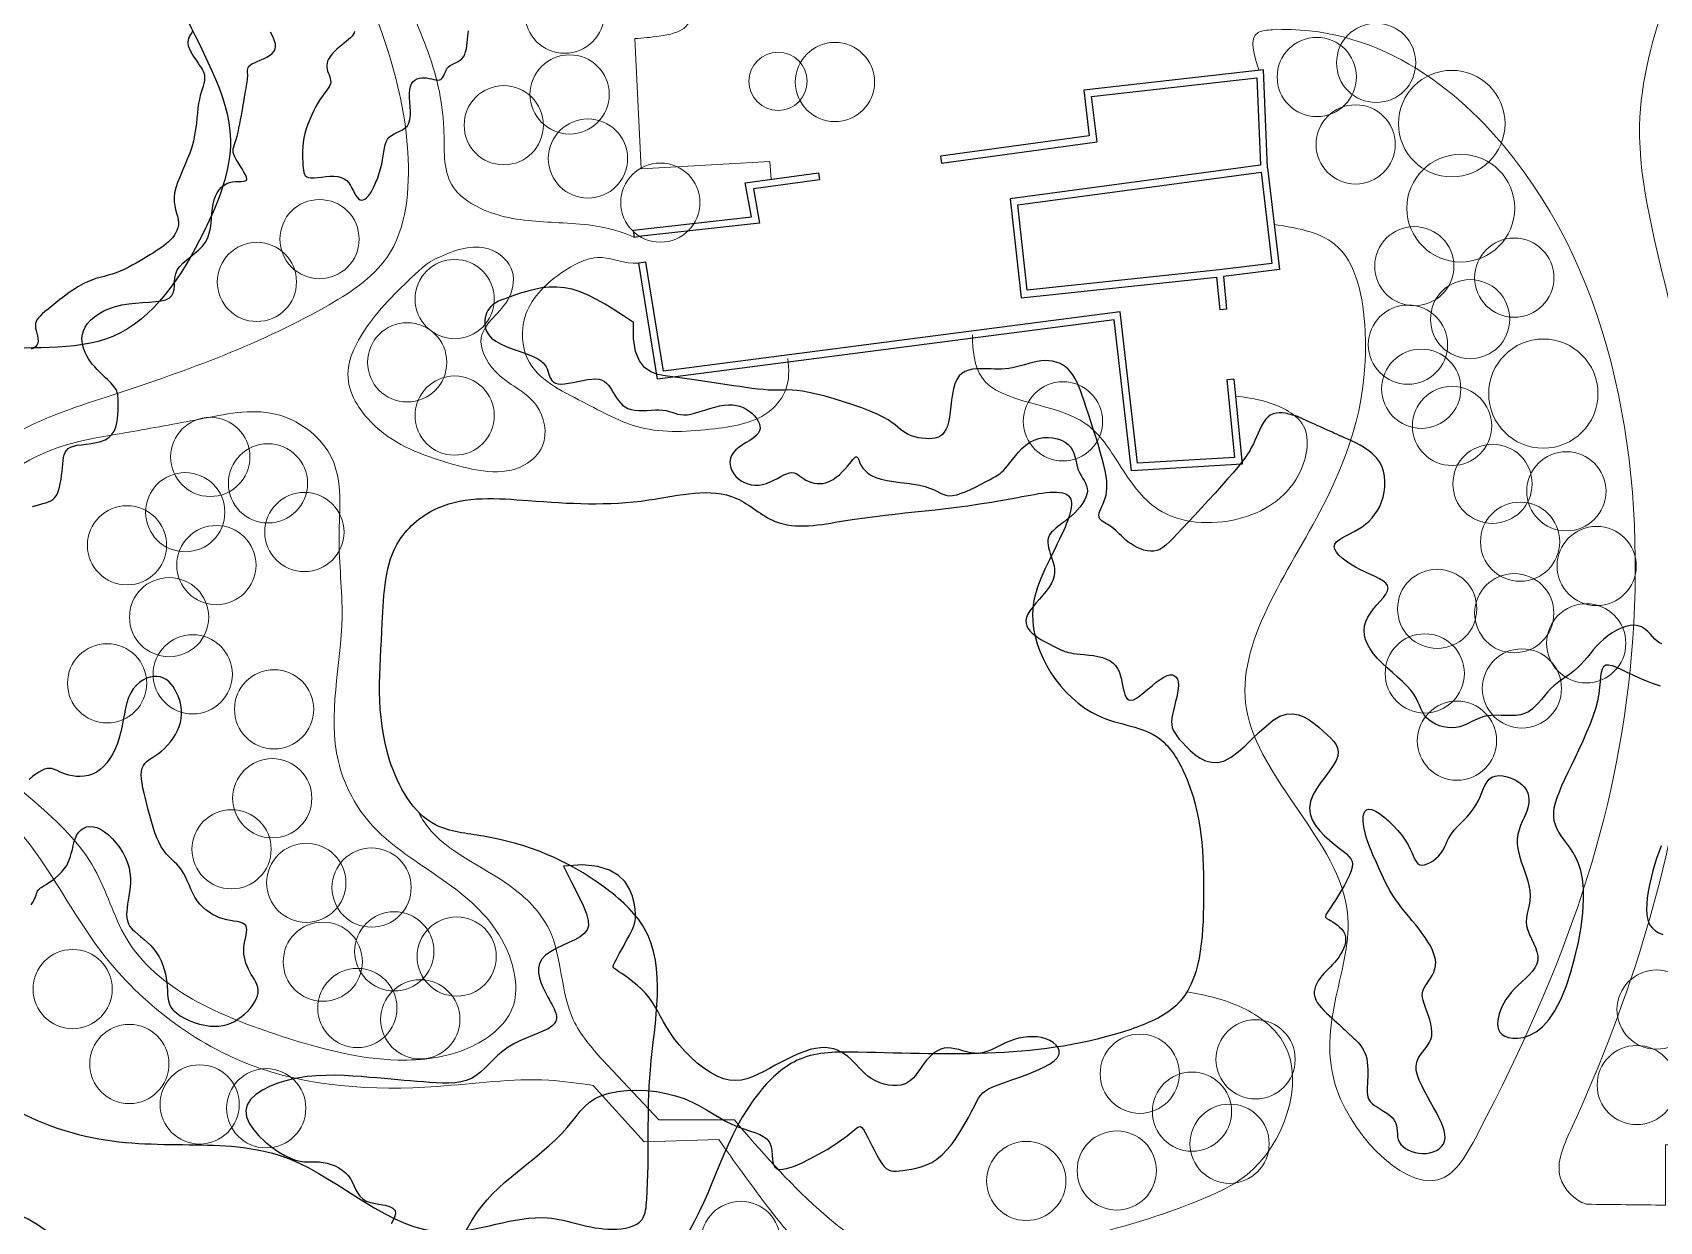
# Model space of a CAD drawing. Header units: millimetres. Extents: x -15937 to 135402, y -14729 to 208416.
# Drawn here: x 37321 to 95218, y 124363 to 166704 of the extents above; entities that cross this region are included whole.
import ezdxf

# ---------------------------------------------------------------- set-up
doc = ezdxf.new("R2010")
doc.units = ezdxf.units.MM
for name, color, linetype in [('archi', 7, 'Continuous'), ('rock', 30, 'Continuous'), ('water', 130, 'Continuous')]:
    doc.layers.add(name, color=color, linetype=linetype)
doc.layers.add('plant', color=90, linetype='Continuous', lineweight=0)
doc.layers.add('road', color=50, linetype='Continuous', lineweight=0)

msp = doc.modelspace()

# ---------------------------------------------------------------- linework, layer by layer
at = {"layer": 'archi'}
for points in [[(81274, 161880), (81132, 165370), (74728, 164650), (74928, 163029), (69633, 162304), (69667, 162056), (75206, 162816), (75007, 164430), (80893, 165092), (81020, 161983), (72108, 160778), (72500, 157251), (79451, 157993), (79568, 156827)], [(58745, 159406), (58703, 159664), (62901, 160137), (62683, 161351), (65292, 161709), (65326, 161462), (62975, 161139), (63193, 159918), (58991, 159446)], [(79549, 158254), (72721, 157525), (72383, 160564), (81041, 161734), (81421, 158483), (79547, 158254)], [(81274, 161889), (81697, 158266), (79699, 158021), (79816, 156852)], [(58991, 159446), (58745, 159406)], [(59141, 158525), (58894, 158485)], [(80066, 154357), (80368, 151332), (76427, 151099), (75809, 156471), (59562, 154363), (58894, 158485)], [(79817, 154332), (80094, 151566), (76648, 151362), (76028, 156751), (59769, 154642), (59141, 158525)], [(79816, 156852), (79568, 156827)], [(80066, 154357), (79817, 154332)]]:
    msp.add_lwpolyline(points, dxfattribs=at)
at = {"layer": 'plant'}
for centre, radius in [((56255, 167373), 1410), ((85136, 165623), 1410), ((65875, 164940), 1410), ((83024, 165121), 1410), ((56433, 164499), 1410), ((63852, 164967), 1037), ((87827, 163459), 1896), ((54091, 163403), 1410), ((84406, 162719), 1410), ((57085, 162217), 1410), ((88148, 160448), 1918), ((59663, 160647), 1410), ((47533, 159346), 1410), ((45304, 157822), 1410), ((86493, 158383), 1410), ((90051, 157972), 1410), ((52343, 157210), 1410), ((88481, 156496), 1410), ((86267, 155588), 1410), ((50653, 154958), 1410), ((91085, 153843), 1945), ((86740, 154018), 1410), ((52343, 153062), 1410), ((73989, 152856), 1410), ((87837, 152694), 1410), ((43645, 151590), 1410), ((45699, 150648), 1410), ((89276, 150632), 1410), ((91906, 150367), 1410), ((42753, 149622), 1410), ((46995, 148915), 1410), ((90260, 148570), 1410), ((40683, 148444), 1410), ((43864, 147737), 1410), ((92982, 147706), 1410), ((42181, 145884), 1410), ((87307, 146180), 1410), ((90049, 146025), 1410), ((92612, 144953), 1410), ((39976, 143528), 1410), ((43022, 143848), 1410), ((86866, 143880), 1410), ((90323, 143344), 1410), ((45917, 142603), 1410), ((88010, 141485), 1410), ((45851, 139435), 1410), ((44403, 137618), 1410), ((47062, 136423), 1410), ((49385, 136255), 1410), ((47651, 133613), 1410), ((50193, 133983), 1410), ((52415, 133798), 1410), ((38749, 132639), 1410), ((48880, 131964), 1410), ((95114, 131909), 1410), ((51119, 131560), 1410), ((80845, 130136), 1410), ((40764, 129973), 1410), ((76725, 129624), 1410), ((94412, 129221), 1410), ((43268, 128531), 1410), ((45636, 128395), 1410), ((78581, 128275), 1410), ((79919, 127131), 1410), ((75906, 126179), 1410), ((72685, 125807), 1410), ((62525, 123672), 1410)]:
    msp.add_circle(centre, radius, dxfattribs=at)
at = {"layer": 'road'}
for points in [[(58753, 166488), (58975, 161849), (63560, 162108), (63606, 161478)], [(62296, 127977), (59610, 127981), (57599, 130115)], [(61743, 127277), (59083, 127200), (57274, 129210)]]:
    msp.add_lwpolyline(points, dxfattribs=at)
for points, knots in [([(96962, 185354), (96797, 173341), (98979, 174788), (93466, 164548), (96641, 154115), (97015, 141636), (94114, 131943), (91324, 126036), (92193, 125108), (92618, 124977), (93558, 124966), (94498, 124955), (95438, 124945), (95438, 125659), (95438, 126374), (95438, 127088), (95965, 127088), (96492, 127088), (97018, 127088)], [0, 0, 0, 0, 15288.518951, 24895.856136, 31199.625435, 45769.670893, 59982.264864, 61627.467773, 62912.722085, 62912.722085, 62912.722085, 62913.722085, 62913.722085, 62913.722085, 62914.722085, 62914.722085, 62914.722085, 62915.722085, 62915.722085, 62915.722085, 62915.722085]), ([(85697, 181238), (85754, 179745), (85804, 178063), (85704, 175801), (85228, 174306), (82854, 174264), (79996, 174756), (74116, 174964), (67659, 174572), (58747, 171302), (50085, 172912), (40817, 175187), (33483, 174026), (27482, 176503), (19127, 177879), (11005, 177370), (4011, 173964), (133, 171463), (-1332, 166564), (40, 161042), (-424, 155707), (-299, 149646), (-1851, 144385), (-6047, 140111), (-6554, 135060), (-5144, 129971), (-5343, 124952), (-3743, 121136), (-1510, 118864), (-3624, 116584), (-5277, 115837), (-6156, 115512)], [667.322124, 667.322124, 667.322124, 667.322124, 4942.224916, 5499.119072, 7317.628673, 8601.799882, 11715.99375, 15992.755019, 25383.218836, 30237.242496, 43055.68681, 49644.582321, 57815.346355, 63673.960696, 67988.032716, 82298.791013, 85884.613893, 90536.467894, 95071.200264, 99499.735897, 106773.960669, 110347.686879, 117025.295956, 121887.00326, 127133.222147, 130640.950838, 137182.934547, 141105.1539, 142733.821307, 145219.055249, 148028.861027, 148028.861027, 148028.861027, 148028.861027]), ([(20311, 151278), (20257, 151168), (19909, 150326), (20448, 147822), (20786, 144237), (23135, 141122), (25501, 140016), (27399, 139354), (28849, 140357), (30671, 140947), (32127, 141275), (33270, 142309), (32808, 144730), (33007, 147300), (34203, 150421), (36494, 152619), (41471, 154195), (46082, 155811), (50550, 158662), (50886, 162704), (49858, 166844), (47995, 170918), (43726, 173120), (37859, 172971), (31770, 172525), (27101, 175284), (23636, 173914), (22023, 170576), (23530, 167194), (23717, 163845), (23613, 161062), (22784, 159028), (23253, 158360), (23453, 158145)], [1088.533648, 1088.533648, 1088.533648, 1088.533648, 1447.557433, 3795.626465, 7947.238674, 12010.487617, 14138.037659, 15573.819426, 17453.088663, 18794.228932, 21177.290247, 21623.371739, 23064.20245, 27426.933104, 29342.682692, 32536.624019, 36168.82164, 44210.683252, 46957.981661, 50625.372799, 54715.169959, 59582.64667, 62801.529814, 67933.825941, 76272.265613, 80118.615157, 82303.416438, 86301.146528, 89121.645935, 92649.034151, 95810.936779, 97415.649534, 98228.997003, 98228.997003, 98228.997003, 98228.997003]), ([(58745, 159406), (58333, 159608), (57412, 159857), (55707, 159954), (53967, 160021), (51852, 161113), (52082, 163673), (51441, 166172), (50401, 168285), (50293, 169908), (50853, 171046), (53020, 170995), (55411, 171200), (58110, 170578), (60341, 169882), (60865, 168282), (60898, 166814), (59679, 166563), (59035, 166504), (58753, 166488)], [676.240454, 676.240454, 676.240454, 676.240454, 2278.323998, 3429.142643, 5566.614434, 7423.112023, 9368.085752, 12215.726286, 14999.039466, 16008.772726, 16851.741065, 18286.529314, 21535.07547, 24027.201605, 26414.154988, 27463.445452, 28841.265362, 29830.124508, 30631.393063, 30631.393063, 30631.393063, 30631.393063]), ([(80972, 165352), (80799, 165866), (80510, 166726), (84880, 167093), (93420, 160936), (95580, 143919), (91685, 132939), (87165, 124510), (81840, 129749), (86119, 136058), (78148, 142354), (83563, 149508), (85159, 154761), (84259, 159463), (82245, 159750), (81510, 159872)], [0, 0, 0, 0, 1416.736725, 1915.758737, 11244.575936, 28732.024633, 45894.959411, 47859.984632, 52611.683397, 58684.803326, 66462.770965, 73913.416846, 80066.025287, 83215.227381, 85507.274802, 85507.274802, 85507.274802, 85507.274802]), ([(51186, 158324), (50521, 157712), (49362, 156644), (48144, 154410), (49661, 152214), (51974, 151361), (54388, 150777), (55739, 152062), (55367, 153792), (53822, 154280), (52905, 156086), (54381, 156943), (54531, 158394), (53345, 159308), (52104, 158872), (51353, 158492), (51177, 158315), (51172, 158311)], [0, 0, 0, 0, 2760.654243, 4809.587473, 6815.571591, 9716.517082, 12411.189479, 13354.165356, 14799.897849, 16712.469249, 18006.161542, 19744.266799, 20804.440057, 21847.840678, 23616.998325, 24345.358787, 24364.792426, 24364.792426, 24364.792426, 24364.792426]), ([(58894, 158485), (58342, 158463), (57513, 158927), (55970, 158147), (54658, 156837), (54782, 154578), (56882, 153598), (59015, 152381), (61403, 152532), (63369, 152854), (64265, 154026), (64244, 154707), (64197, 155090)], [834.749215, 834.749215, 834.749215, 834.749215, 2108.731613, 3747.182007, 5675.623023, 7101.209618, 9496.468888, 11655.303015, 14202.230691, 16218.060387, 17093.451635, 18165.410696, 18165.410696, 18165.410696, 18165.410696]), ([(70770, 155943), (70775, 155353), (70989, 153430), (74597, 153586), (76024, 151251), (77353, 149268), (80258, 149071), (82444, 150430), (82940, 152816), (81345, 153593), (80417, 153731), (80126, 153757)], [591.989613, 591.989613, 591.989613, 591.989613, 2142.638575, 6062.237855, 7842.040763, 9882.099407, 12643.766137, 15180.644904, 16882.429306, 18356.46033, 19584.496057, 19584.496057, 19584.496057, 19584.496057]), ([(40887, 152494), (39408, 152257), (36807, 151840), (34483, 148615), (33970, 145565), (34161, 141874), (37130, 139634), (39675, 137217), (40794, 133000), (45503, 131052), (49754, 129934), (52721, 130265), (54844, 131827), (54222, 134648), (51998, 136625), (49333, 138101), (47576, 141585), (48584, 145161), (48095, 148684), (48486, 151572), (46071, 153502), (43441, 152958), (41727, 152647), (40887, 152494)], [0, 0, 0, 0, 4308.238535, 7574.74184, 11068.286988, 13581.942529, 18141.73575, 21341.947406, 24037.693806, 30604.518312, 34823.882863, 37357.014079, 39429.808842, 41770.019643, 44738.734933, 48294.259887, 50680.442103, 55823.725767, 58693.788174, 61502.405436, 63902.039273, 66594.192835, 69180.131668, 69180.131668, 69180.131668, 69180.131668]), ([(57274, 129210), (56747, 129285), (54900, 129549), (50817, 128928), (44793, 129289), (39913, 133166), (37828, 137160), (35945, 139347), (34048, 140765), (31135, 140033), (28671, 139007), (26923, 137850), (26444, 137533)], [0, 0, 0, 0, 1590.040452, 5577.222379, 12333.055721, 19040.784082, 23126.445308, 25726.846652, 27811.743682, 29675.038666, 34223.288382, 35943.577699, 35943.577699, 35943.577699, 35943.577699]), ([(57599, 130115), (57204, 130568), (56062, 131877), (56225, 134570), (53996, 136784), (51869, 137588), (51142, 138768), (51039, 138962)], [0, 0, 0, 0, 1699.020163, 4907.476646, 6929.35497, 10370.719276, 11005.798703, 11005.798703, 11005.798703, 11005.798703]), ([(78402, 132538), (79077, 132427), (80387, 132133), (82959, 130186), (81564, 126354), (77239, 124335), (73031, 123368), (67961, 122670), (64859, 125008), (63238, 126878), (62296, 127977)], [645.022631, 645.022631, 645.022631, 645.022631, 2615.69638, 4516.842955, 9172.507785, 10718.723196, 18340.984139, 21752.967114, 24736.046551, 28950.936455, 28950.936455, 28950.936455, 28950.936455]), ([(80372, 123942), (79266, 123818), (76848, 123547), (73265, 122138), (69371, 121607), (65558, 122306), (63441, 124884), (62292, 126501), (61743, 127277)], [0, 0, 0, 0, 3201.432472, 6992.691937, 11005.343019, 14518.173879, 17509.801872, 20273.780652, 20273.780652, 20273.780652, 20273.780652])]:
    msp.add_open_spline(points, degree=3, knots=knots, dxfattribs=at)
at = {"layer": 'rock'}
for points in [[(43018, 166757), (42974, 166685), (42934, 166619), (42901, 166557), (42874, 166497), (42856, 166437), (42847, 166376), (42847, 166312), (42859, 166245), (42882, 166172), (42915, 166094), (42956, 166014), (43003, 165931), (43054, 165848), (43108, 165765), (43163, 165685), (43216, 165607), (43266, 165534), (43312, 165464), (43353, 165396), (43388, 165330), (43416, 165263), (43435, 165194), (43446, 165123), (43446, 165049), (43435, 164969), (43416, 164883), (43389, 164790), (43358, 164689), (43325, 164578), (43291, 164456), (43259, 164322), (43231, 164175), (43208, 164014), (43189, 163841), (43171, 163657), (43150, 163463), (43124, 163261), (43090, 163052), (43045, 162840), (42987, 162624), (42913, 162406), (42828, 162189), (42736, 161974), (42645, 161763), (42557, 161558), (42480, 161360), (42418, 161171), (42377, 160994), (42360, 160829), (42363, 160676), (42382, 160533), (42410, 160401), (42442, 160276), (42474, 160159), (42499, 160049), (42512, 159943), (42509, 159841), (42490, 159744), (42458, 159650), (42414, 159561), (42360, 159476), (42297, 159395), (42228, 159318), (42154, 159246), (42077, 159177), (41996, 159112), (41910, 159049), (41820, 158987), (41725, 158924), (41623, 158860), (41515, 158793), (41399, 158723), (41275, 158649), (41145, 158571), (41009, 158492), (40869, 158414), (40726, 158339), (40582, 158268), (40437, 158203), (40292, 158146), (40149, 158098), (40008, 158057), (39866, 158019), (39723, 157980), (39578, 157938), (39429, 157888), (39277, 157827), (39119, 157752), (38956, 157661), (38789, 157556), (38621, 157441), (38456, 157320), (38296, 157197), (38144, 157076), (38003, 156961), (37875, 156856), (37764, 156763), (37669, 156682), (37590, 156608), (37527, 156540), (37478, 156474), (37445, 156408), (37426, 156338), (37422, 156263), (37431, 156179), (37449, 156089), (37471, 155996), (37493, 155902), (37509, 155809), (37516, 155722), (37507, 155641), (37479, 155571), (37427, 155513), (37358, 155464), (37276, 155423)], [(48779, 166743), (48761, 166690), (48732, 166635), (48690, 166579), (48634, 166519), (48567, 166456), (48490, 166391), (48408, 166324), (48323, 166255), (48237, 166184), (48154, 166113), (48077, 166042), (48008, 165970), (47947, 165898), (47896, 165827), (47854, 165756), (47822, 165685), (47801, 165614), (47790, 165543), (47790, 165472), (47801, 165402), (47820, 165332), (47845, 165263), (47871, 165194), (47896, 165127), (47917, 165062), (47930, 164998), (47932, 164936), (47921, 164877), (47897, 164817), (47863, 164755), (47818, 164688), (47764, 164615), (47702, 164532), (47635, 164439), (47562, 164331), (47485, 164209), (47407, 164073), (47330, 163926), (47254, 163771), (47183, 163609), (47118, 163444), (47061, 163277), (47014, 163111), (46979, 162948), (46955, 162789), (46940, 162636), (46932, 162490), (46930, 162350), (46933, 162220), (46937, 162098), (46943, 161987), (46949, 161887), (46958, 161798), (46972, 161722), (46994, 161657), (47028, 161606), (47076, 161567), (47142, 161542), (47229, 161530), (47338, 161531), (47465, 161542), (47605, 161557), (47753, 161573), (47902, 161584), (48048, 161586), (48185, 161575), (48308, 161546), (48413, 161496), (48500, 161428), (48574, 161347), (48636, 161257), (48689, 161163), (48737, 161069), (48782, 160980), (48827, 160901), (48874, 160835), (48923, 160785), (48976, 160751), (49031, 160736), (49088, 160740), (49148, 160765), (49211, 160813), (49276, 160884), (49343, 160979), (49411, 161095), (49478, 161228), (49543, 161375), (49604, 161531), (49659, 161692), (49708, 161855), (49748, 162015), (49778, 162170), (49803, 162317), (49824, 162455), (49846, 162584), (49873, 162702), (49907, 162807), (49954, 162900), (50015, 162978), (50094, 163041), (50187, 163094), (50287, 163142), (50390, 163189), (50490, 163241), (50581, 163304), (50659, 163382), (50717, 163480), (50752, 163602), (50767, 163744), (50768, 163899), (50760, 164062), (50748, 164227), (50739, 164387), (50736, 164538), (50745, 164673), (50771, 164787), (50812, 164880), (50866, 164955), (50931, 165012), (51006, 165053), (51086, 165079), (51171, 165092), (51259, 165094), (51346, 165085), (51432, 165070), (51516, 165051), (51596, 165033), (51670, 165018), (51738, 165010), (51799, 165013), (51850, 165030), (51892, 165064), (51926, 165111), (51956, 165169), (51983, 165233), (52011, 165301), (52043, 165368), (52080, 165431), (52127, 165487), (52184, 165532), (52250, 165570), (52321, 165603), (52395, 165636), (52469, 165672), (52539, 165715), (52603, 165767), (52658, 165834), (52702, 165916), (52734, 166012), (52759, 166118), (52777, 166230), (52791, 166345), (52802, 166459), (52812, 166568), (52824, 166669), (52839, 166760)], [(37318, 149824), (37451, 149862), (37577, 149896), (37691, 149926), (37794, 149957), (37886, 149989), (37967, 150027), (38039, 150073), (38102, 150130), (38157, 150201), (38204, 150288), (38245, 150393), (38279, 150514), (38309, 150647), (38334, 150787), (38354, 150930), (38372, 151074), (38387, 151213), (38400, 151344), (38412, 151464), (38427, 151571), (38448, 151667), (38479, 151752), (38524, 151824), (38586, 151886), (38668, 151936), (38776, 151974), (38909, 152003), (39064, 152025), (39234, 152045), (39409, 152068), (39585, 152098), (39753, 152141), (39907, 152200), (40038, 152280), (40143, 152385), (40222, 152510), (40279, 152650), (40319, 152799), (40343, 152952), (40357, 153104), (40363, 153248), (40366, 153380), (40367, 153495), (40367, 153594), (40365, 153679), (40360, 153754), (40351, 153820), (40337, 153879), (40318, 153935), (40291, 153989), (40257, 154044), (40216, 154100), (40168, 154158), (40114, 154217), (40055, 154279), (39990, 154343), (39921, 154409), (39848, 154478), (39772, 154551), (39694, 154627), (39615, 154708), (39537, 154793), (39460, 154883), (39386, 154979), (39316, 155081), (39251, 155190), (39193, 155306), (39144, 155428), (39107, 155554), (39085, 155684), (39079, 155817), (39093, 155950), (39129, 156083), (39189, 156214), (39276, 156342), (39389, 156466), (39525, 156583), (39683, 156691), (39862, 156790), (40059, 156875), (40273, 156947), (40502, 157002), (40743, 157041), (40990, 157067), (41236, 157085), (41473, 157101), (41694, 157121), (41892, 157149), (42060, 157190), (42190, 157251), (42277, 157335), (42329, 157439), (42357, 157558), (42370, 157690), (42377, 157829), (42390, 157971), (42419, 158111), (42473, 158247), (42559, 158374), (42673, 158495), (42807, 158612), (42951, 158728), (43098, 158846), (43240, 158969), (43369, 159101), (43477, 159243), (43557, 159398), (43612, 159563), (43649, 159735), (43673, 159912), (43689, 160089), (43702, 160264), (43719, 160433), (43743, 160592), (43781, 160740), (43831, 160875), (43893, 160995), (43966, 161102), (44047, 161193), (44137, 161267), (44233, 161326), (44335, 161366), (44442, 161389), (44548, 161400), (44650, 161402), (44744, 161403), (44825, 161406), (44889, 161417), (44931, 161442), (44947, 161486), (44935, 161552), (44898, 161637), (44843, 161736), (44777, 161845), (44704, 161959), (44633, 162072), (44567, 162180), (44515, 162278), (44480, 162363), (44462, 162436), (44457, 162504), (44465, 162570), (44482, 162638), (44507, 162712), (44536, 162798), (44568, 162899), (44601, 163017), (44633, 163151), (44665, 163296), (44695, 163446), (44725, 163598), (44752, 163747), (44778, 163888), (44800, 164017), (44821, 164131), (44838, 164230), (44854, 164317), (44867, 164396), (44880, 164467), (44892, 164534), (44903, 164599), (44915, 164664), (44927, 164732), (44939, 164802), (44950, 164873), (44960, 164944), (44969, 165014), (44975, 165082), (44979, 165147), (44979, 165208), (44976, 165265), (44973, 165318), (44972, 165367), (44978, 165413), (44993, 165457), (45021, 165500), (45065, 165542), (45129, 165584), (45214, 165626), (45316, 165671), (45427, 165717), (45543, 165768), (45655, 165823), (45759, 165884), (45847, 165952), (45913, 166027), (45953, 166110), (45968, 166201), (45962, 166297), (45937, 166398), (45899, 166502), (45849, 166608), (45793, 166714)], [(58711, 156381), (58352, 156614), (58014, 156831), (57694, 157026), (57388, 157200), (57094, 157348), (56809, 157468), (56529, 157559), (56253, 157617), (55979, 157641), (55707, 157635), (55442, 157606), (55186, 157558), (54944, 157497), (54717, 157429), (54509, 157359), (54323, 157293), (54161, 157234), (54022, 157181), (53904, 157131), (53803, 157080), (53718, 157025), (53645, 156963), (53583, 156891), (53529, 156806), (53481, 156705), (53443, 156590), (53419, 156466), (53414, 156336), (53430, 156203), (53473, 156071), (53547, 155944), (53656, 155825), (53802, 155716), (53978, 155618), (54176, 155528), (54385, 155445), (54598, 155367), (54804, 155294), (54996, 155223), (55164, 155153), (55301, 155082), (55410, 155012), (55493, 154940), (55557, 154869), (55603, 154796), (55638, 154724), (55664, 154651), (55686, 154578), (55709, 154505), (55734, 154433), (55765, 154367), (55806, 154307), (55858, 154256), (55926, 154217), (56013, 154192), (56120, 154183), (56250, 154191), (56399, 154214), (56560, 154245), (56729, 154281), (56900, 154316), (57066, 154345), (57222, 154364), (57363, 154368), (57484, 154354), (57587, 154321), (57675, 154273), (57750, 154212), (57816, 154140), (57875, 154059), (57931, 153971), (57985, 153879), (58042, 153785), (58102, 153692), (58168, 153601), (58240, 153515), (58320, 153437), (58410, 153369), (58511, 153314), (58626, 153274), (58753, 153250), (58892, 153240), (59037, 153240), (59187, 153246), (59337, 153255), (59484, 153262), (59623, 153264), (59753, 153257), (59870, 153239), (59977, 153211), (60077, 153180), (60176, 153147), (60275, 153118), (60380, 153097), (60493, 153087), (60620, 153093), (60761, 153117), (60916, 153156), (61080, 153205), (61251, 153259), (61425, 153314), (61599, 153366), (61770, 153409), (61934, 153438), (62088, 153450), (62233, 153446), (62368, 153427), (62494, 153393), (62611, 153348), (62720, 153291), (62821, 153224), (62914, 153149), (62999, 153068), (63074, 152981), (63135, 152889), (63180, 152796), (63206, 152701), (63210, 152607), (63189, 152514), (63141, 152425), (63063, 152340), (62961, 152259), (62843, 152178), (62716, 152098), (62588, 152017), (62464, 151932), (62353, 151842), (62262, 151746), (62197, 151643), (62157, 151534), (62141, 151421), (62146, 151308), (62172, 151196), (62216, 151088), (62277, 150986), (62353, 150892), (62442, 150808), (62543, 150736), (62654, 150677), (62773, 150631), (62899, 150601), (63029, 150586), (63163, 150588), (63299, 150609), (63435, 150647), (63569, 150699), (63700, 150761), (63827, 150826), (63949, 150890), (64062, 150947), (64167, 150993), (64262, 151022), (64346, 151031), (64421, 151021), (64490, 150996), (64555, 150960), (64619, 150916), (64685, 150867), (64756, 150816), (64834, 150767), (64922, 150723), (65018, 150687), (65122, 150659), (65231, 150643), (65344, 150639), (65461, 150649), (65578, 150676), (65695, 150722), (65811, 150786), (65924, 150867), (66033, 150958), (66135, 151056), (66231, 151157), (66318, 151255), (66395, 151347), (66461, 151428), (66515, 151493), (66559, 151544), (66593, 151578), (66622, 151596), (66645, 151599), (66666, 151585), (66687, 151554), (66709, 151508), (66734, 151445), (66767, 151369), (66811, 151284), (66870, 151195), (66948, 151104), (67047, 151015), (67173, 150933), (67329, 150862), (67516, 150803), (67729, 150756), (67959, 150717), (68198, 150682), (68438, 150650), (68670, 150617), (68887, 150580), (69081, 150536), (69244, 150483), (69383, 150424), (69503, 150365), (69612, 150309), (69715, 150261), (69820, 150226), (69933, 150209), (70061, 150213), (70209, 150243), (70373, 150294), (70548, 150361), (70727, 150441), (70905, 150527), (71077, 150615), (71236, 150700), (71377, 150776), (71496, 150842), (71595, 150898), (71679, 150949), (71752, 151000), (71818, 151054), (71882, 151116), (71948, 151188), (72020, 151277), (72102, 151383), (72194, 151504), (72296, 151632), (72409, 151763), (72532, 151890), (72666, 152007), (72809, 152110), (72963, 152191), (73126, 152247), (73295, 152278), (73465, 152285), (73633, 152271), (73792, 152238), (73939, 152186), (74070, 152118), (74180, 152036), (74266, 151940), (74330, 151835), (74379, 151722), (74416, 151605), (74445, 151485), (74472, 151365), (74501, 151248), (74537, 151136), (74582, 151031), (74634, 150933), (74689, 150839), (74743, 150747), (74791, 150657), (74829, 150565), (74853, 150471), (74860, 150372), (74845, 150267), (74809, 150158), (74756, 150045), (74688, 149931), (74605, 149818), (74511, 149706), (74409, 149598), (74299, 149495), (74184, 149398), (74068, 149307), (73954, 149221), (73844, 149138), (73742, 149056), (73652, 148975), (73576, 148894), (73517, 148810), (73478, 148724), (73457, 148634), (73452, 148542), (73461, 148447), (73480, 148349), (73507, 148249), (73540, 148146), (73576, 148041), (73612, 147934), (73646, 147825), (73673, 147712), (73690, 147597), (73694, 147477), (73680, 147354), (73646, 147226), (73587, 147093), (73502, 146954), (73397, 146812), (73277, 146669), (73152, 146525), (73028, 146383), (72913, 146245), (72814, 146112), (72737, 145987), (72690, 145870), (72670, 145762), (72675, 145661), (72704, 145566), (72752, 145477), (72817, 145394), (72898, 145314), (72990, 145238), (73093, 145165), (73202, 145094), (73314, 145028), (73428, 144965), (73541, 144906), (73648, 144852), (73748, 144804), (73838, 144761), (73916, 144724), (73986, 144693), (74051, 144666), (74116, 144644), (74187, 144625), (74266, 144608), (74358, 144594), (74469, 144581), (74600, 144568), (74748, 144554), (74907, 144536), (75072, 144514), (75236, 144483), (75394, 144444), (75540, 144393), (75668, 144330), (75775, 144251), (75862, 144160), (75931, 144058), (75986, 143948), (76028, 143831), (76062, 143710), (76090, 143587), (76114, 143464), (76138, 143343), (76164, 143230), (76194, 143128), (76232, 143042), (76279, 142976), (76338, 142935), (76411, 142923), (76502, 142945), (76611, 143003), (76735, 143091), (76871, 143199), (77014, 143320), (77160, 143444), (77305, 143563), (77445, 143669), (77576, 143752), (77694, 143806), (77799, 143831), (77889, 143828), (77964, 143799), (78023, 143746), (78067, 143671), (78093, 143575), (78102, 143461), (78094, 143330), (78071, 143186), (78039, 143034), (78000, 142877), (77959, 142719), (77920, 142565), (77887, 142419), (77864, 142284), (77854, 142164), (77859, 142056), (77879, 141955), (77915, 141858), (77969, 141760), (78041, 141657), (78131, 141544), (78241, 141419), (78371, 141279), (78521, 141133), (78687, 140992), (78870, 140868), (79068, 140773), (79278, 140717), (79500, 140713), (79733, 140772), (79973, 140899), (80221, 141083), (80472, 141305), (80725, 141547), (80978, 141791), (81228, 142019), (81473, 142212), (81711, 142352), (81940, 142427), (82159, 142442), (82368, 142406), (82566, 142330), (82755, 142224), (82932, 142098), (83098, 141961), (83253, 141825), (83396, 141697), (83523, 141576), (83630, 141457), (83712, 141338), (83765, 141214), (83785, 141082), (83768, 140939), (83709, 140780), (83607, 140602), (83472, 140409), (83319, 140203), (83161, 139987), (83013, 139765), (82888, 139540), (82799, 139314), (82761, 139091), (82783, 138875), (82859, 138666), (82977, 138466), (83126, 138277), (83296, 138101), (83475, 137939), (83652, 137792), (83816, 137663), (83958, 137551), (84075, 137453), (84168, 137362), (84236, 137275), (84278, 137185), (84295, 137087), (84286, 136975), (84250, 136845), (84189, 136693), (84107, 136524), (84009, 136344), (83903, 136161), (83792, 135980), (83684, 135809), (83584, 135654), (83497, 135522), (83429, 135417), (83380, 135338), (83349, 135278), (83335, 135234), (83339, 135201), (83360, 135173), (83396, 135146), (83448, 135116), (83514, 135078), (83590, 135032), (83672, 134978), (83756, 134917), (83837, 134848), (83910, 134771), (83972, 134688), (84017, 134598), (84043, 134502), (84050, 134401), (84041, 134297), (84016, 134191), (83978, 134084), (83930, 133979), (83872, 133877), (83807, 133779), (83737, 133686), (83662, 133598), (83585, 133513), (83506, 133431), (83427, 133351), (83349, 133270), (83273, 133189), (83201, 133105), (83133, 133019), (83073, 132930), (83020, 132838), (82978, 132745), (82949, 132649), (82933, 132553), (82933, 132456), (82952, 132358), (82988, 132261), (83042, 132164), (83110, 132067), (83188, 131972), (83275, 131878), (83367, 131787), (83461, 131697), (83555, 131611), (83646, 131527), (83733, 131448), (83814, 131373), (83890, 131304), (83959, 131240), (84020, 131184), (84074, 131135), (84118, 131094), (84153, 131062), (84180, 131036), (84203, 131015), (84224, 130996), (84245, 130977), (84268, 130955), (84298, 130929), (84335, 130895), (84381, 130851), (84435, 130799), (84495, 130736), (84556, 130664), (84617, 130583), (84674, 130492), (84725, 130392), (84768, 130282), (84799, 130163), (84821, 130037), (84833, 129906), (84839, 129773), (84839, 129640), (84835, 129509), (84829, 129383), (84822, 129264), (84816, 129154), (84812, 129052), (84814, 128958), (84824, 128870), (84845, 128788), (84878, 128711), (84927, 128637), (84994, 128566), (85080, 128497), (85180, 128428), (85290, 128359), (85403, 128289), (85514, 128216), (85617, 128140), (85707, 128060), (85778, 127974), (85826, 127882), (85856, 127786), (85873, 127686), (85882, 127584), (85890, 127483), (85901, 127383), (85923, 127286), (85960, 127194), (86017, 127108), (86092, 127030), (86184, 126960), (86289, 126900), (86404, 126851), (86527, 126814), (86656, 126790), (86787, 126781), (86918, 126786), (87046, 126807), (87168, 126842), (87280, 126891), (87379, 126954), (87463, 127031), (87527, 127120), (87569, 127222), (87586, 127336), (87580, 127462), (87553, 127599), (87507, 127746), (87445, 127903), (87367, 128070), (87278, 128245), (87178, 128427), (87071, 128617), (86961, 128812), (86854, 129007), (86756, 129201), (86671, 129390), (86606, 129572), (86565, 129742), (86555, 129899), (86578, 130039), (86628, 130167), (86699, 130284), (86782, 130395), (86870, 130502), (86954, 130611), (87027, 130724), (87082, 130844), (87112, 130974), (87119, 131112), (87107, 131256), (87081, 131402), (87044, 131546), (87000, 131687), (86953, 131821), (86907, 131945), (86865, 132056), (86830, 132157), (86803, 132250), (86784, 132335), (86776, 132417), (86781, 132496), (86798, 132575), (86831, 132656), (86878, 132741), (86937, 132830), (87003, 132924), (87070, 133024), (87133, 133128), (87188, 133239), (87229, 133355), (87253, 133478), (87254, 133608), (87233, 133743), (87194, 133883), (87137, 134027), (87065, 134174), (86979, 134323), (86882, 134473), (86776, 134624), (86662, 134774), (86543, 134924), (86420, 135074), (86296, 135224), (86173, 135373), (86053, 135523), (85938, 135673), (85830, 135824), (85730, 135974), (85638, 136126), (85552, 136279), (85472, 136433), (85396, 136588), (85323, 136745), (85251, 136903), (85179, 137064), (85107, 137226), (85035, 137390), (84966, 137555), (84900, 137719), (84840, 137882), (84786, 138044), (84741, 138202), (84706, 138357), (84682, 138507), (84671, 138647), (84676, 138774), (84697, 138882), (84736, 138967), (84796, 139023), (84876, 139047), (84981, 139033), (85109, 138979), (85255, 138888), (85414, 138768), (85579, 138625), (85743, 138464), (85901, 138294), (86045, 138119), (86170, 137946), (86270, 137780), (86350, 137626), (86414, 137485), (86468, 137360), (86517, 137253), (86566, 137166), (86620, 137102), (86685, 137063), (86765, 137051), (86856, 137063), (86955, 137095), (87058, 137146), (87161, 137210), (87260, 137285), (87350, 137367), (87427, 137453), (87490, 137541), (87540, 137629), (87583, 137718), (87623, 137810), (87663, 137903), (87709, 137999), (87765, 138098), (87835, 138200), (87922, 138306), (88024, 138416), (88135, 138531), (88252, 138650), (88369, 138775), (88484, 138905), (88590, 139042), (88685, 139185), (88765, 139334), (88832, 139485), (88893, 139635), (88952, 139777), (89013, 139908), (89081, 140023), (89161, 140117), (89257, 140186), (89373, 140227), (89505, 140241), (89647, 140231), (89794, 140200), (89940, 140150), (90081, 140085), (90210, 140008), (90322, 139920), (90413, 139826), (90483, 139725), (90532, 139618), (90562, 139506), (90574, 139389), (90568, 139268), (90546, 139143), (90509, 139015), (90458, 138884), (90398, 138749), (90335, 138609), (90274, 138463), (90220, 138308), (90179, 138145), (90157, 137972), (90158, 137787), (90186, 137590), (90237, 137384), (90302, 137172), (90375, 136957), (90449, 136742), (90517, 136531), (90572, 136328), (90605, 136135), (90614, 135955), (90602, 135786), (90576, 135626), (90544, 135474), (90513, 135326), (90489, 135181), (90480, 135037), (90492, 134890), (90530, 134739), (90589, 134586), (90659, 134431), (90733, 134275), (90801, 134120), (90855, 133968), (90887, 133818), (90889, 133673), (90853, 133534), (90785, 133399), (90690, 133269), (90576, 133141), (90449, 133016), (90316, 132892), (90182, 132768), (90056, 132643), (89941, 132517), (89840, 132390), (89751, 132263), (89674, 132135), (89609, 132008), (89556, 131883), (89515, 131758), (89484, 131636), (89464, 131517), (89457, 131402), (89467, 131294), (89494, 131194), (89543, 131104), (89615, 131027), (89713, 130964), (89841, 130917), (89998, 130889), (90180, 130888), (90383, 130920), (90600, 130994), (90826, 131118), (91055, 131299), (91282, 131547), (91500, 131868), (91706, 132267), (91894, 132729), (92063, 133236), (92210, 133771), (92332, 134314), (92426, 134849), (92490, 135356), (92520, 135818), (92516, 136220), (92481, 136565), (92420, 136861), (92339, 137113), (92243, 137330), (92138, 137516), (92029, 137681), (91921, 137829), (91819, 137969), (91725, 138102), (91642, 138232), (91571, 138361), (91515, 138492), (91475, 138628), (91454, 138771), (91454, 138924), (91475, 139090), (91518, 139268), (91579, 139460), (91656, 139665), (91749, 139884), (91855, 140117), (91971, 140363), (92096, 140624), (92228, 140899), (92363, 141185), (92497, 141477), (92627, 141772), (92748, 142066), (92856, 142355), (92948, 142635), (93019, 142903), (93068, 143153), (93099, 143384), (93120, 143593), (93137, 143775), (93157, 143928), (93188, 144049), (93235, 144134), (93306, 144181), (93406, 144188), (93535, 144159), (93688, 144102), (93864, 144024), (94060, 143929), (94273, 143826), (94501, 143720), (94740, 143618), (94988, 143525), (95240, 143441)], [(95300, 144936), (95216, 144968), (95134, 145025), (95053, 145102), (94970, 145192), (94883, 145287), (94791, 145380), (94690, 145465), (94580, 145534), (94457, 145579), (94321, 145597), (94174, 145586), (94018, 145551), (93859, 145495), (93698, 145419), (93539, 145326), (93385, 145221), (93239, 145104), (93104, 144980), (92979, 144849), (92862, 144716), (92749, 144582), (92640, 144450), (92532, 144321), (92422, 144199), (92310, 144086), (92193, 143982), (92072, 143887), (91948, 143798), (91824, 143711), (91699, 143623), (91576, 143532), (91457, 143434), (91341, 143327), (91231, 143209), (91125, 143084), (91019, 142957), (90911, 142831), (90800, 142713), (90683, 142607), (90556, 142518), (90418, 142450), (90267, 142407), (90105, 142385), (89936, 142378), (89762, 142380), (89587, 142386), (89413, 142389), (89243, 142384), (89081, 142365), (88929, 142329), (88785, 142278), (88647, 142217), (88514, 142152), (88382, 142088), (88250, 142030), (88116, 141983), (87976, 141952), (87831, 141941), (87682, 141950), (87534, 141976), (87389, 142019), (87252, 142075), (87125, 142145), (87012, 142225), (86917, 142314), (86841, 142411), (86781, 142516), (86729, 142627), (86678, 142745), (86623, 142870), (86557, 143002), (86474, 143140), (86367, 143284), (86232, 143434), (86073, 143589), (85899, 143749), (85716, 143912), (85531, 144078), (85352, 144245), (85185, 144414), (85039, 144582), (84918, 144750), (84825, 144917), (84759, 145083), (84720, 145247), (84708, 145409), (84723, 145569), (84765, 145726), (84834, 145880), (84929, 146031), (85042, 146178), (85163, 146320), (85283, 146456), (85392, 146585), (85482, 146706), (85543, 146819), (85565, 146921), (85542, 147014), (85478, 147099), (85379, 147177), (85250, 147253), (85099, 147328), (84932, 147404), (84755, 147485), (84574, 147572), (84395, 147667), (84225, 147770), (84067, 147876), (83927, 147985), (83809, 148094), (83720, 148201), (83663, 148303), (83645, 148398), (83667, 148485), (83727, 148565), (83816, 148641), (83929, 148713), (84060, 148785), (84202, 148857), (84349, 148934), (84495, 149015), (84633, 149104), (84762, 149201), (84883, 149306), (84994, 149421), (85094, 149546), (85184, 149682), (85262, 149829), (85327, 149988), (85380, 150160), (85419, 150340), (85441, 150526), (85445, 150714), (85430, 150901), (85394, 151083), (85335, 151256), (85252, 151417), (85144, 151562), (85015, 151694), (84871, 151811), (84718, 151915), (84562, 152007), (84407, 152087), (84260, 152158), (84127, 152219), (84011, 152271), (83910, 152317), (83820, 152357), (83738, 152395), (83658, 152430), (83578, 152467), (83493, 152505), (83399, 152547), (83294, 152595), (83180, 152646), (83062, 152700), (82942, 152754), (82826, 152806), (82717, 152856), (82618, 152900), (82534, 152938), (82468, 152968), (82416, 152991), (82374, 153009), (82337, 153024), (82301, 153036), (82262, 153049), (82215, 153063), (82156, 153081), (82081, 153102), (81992, 153125), (81894, 153145), (81789, 153159), (81680, 153163), (81572, 153154), (81466, 153128), (81368, 153081), (81278, 153011), (81197, 152921), (81124, 152814), (81057, 152695), (80994, 152567), (80935, 152435), (80878, 152303), (80823, 152174), (80766, 152052), (80705, 151932), (80637, 151812), (80556, 151685), (80461, 151547), (80346, 151395), (80208, 151223), (80043, 151028), (79850, 150805), (79633, 150561), (79401, 150303), (79159, 150039), (78916, 149774), (78678, 149518), (78454, 149276), (78249, 149056), (78070, 148864), (77913, 148700), (77776, 148562), (77653, 148451), (77540, 148363), (77434, 148298), (77329, 148256), (77222, 148233), (77109, 148230), (76992, 148244), (76873, 148273), (76753, 148314), (76635, 148365), (76521, 148425), (76413, 148491), (76314, 148560), (76224, 148631), (76143, 148703), (76068, 148774), (75998, 148843), (75932, 148911), (75866, 148975), (75800, 149034), (75731, 149089), (75659, 149137), (75585, 149182), (75513, 149223), (75445, 149264), (75384, 149305), (75334, 149349), (75296, 149397), (75275, 149452), (75271, 149514), (75283, 149583), (75307, 149659), (75341, 149741), (75379, 149830), (75421, 149923), (75461, 150021), (75496, 150122), (75525, 150228), (75545, 150341), (75556, 150462), (75557, 150595), (75547, 150742), (75526, 150906), (75493, 151090), (75447, 151297), (75388, 151527), (75319, 151777), (75241, 152041), (75157, 152311), (75070, 152584), (74983, 152852), (74897, 153110), (74817, 153352), (74743, 153573), (74674, 153773), (74609, 153954), (74545, 154118), (74480, 154265), (74412, 154396), (74340, 154514), (74261, 154619), (74173, 154713), (74078, 154796), (73974, 154866), (73863, 154924), (73745, 154969), (73621, 155000), (73490, 155017), (73354, 155020), (73213, 155008), (73068, 154984), (72920, 154952), (72772, 154914), (72623, 154873), (72477, 154832), (72334, 154794), (72195, 154764), (72061, 154742), (71932, 154728), (71806, 154720), (71682, 154718), (71558, 154719), (71433, 154723), (71306, 154727), (71175, 154730), (71040, 154731), (70903, 154726), (70768, 154710), (70636, 154681), (70511, 154634), (70397, 154566), (70296, 154473), (70211, 154350), (70144, 154196), (70093, 154017), (70054, 153820), (70024, 153613), (69998, 153403), (69974, 153197), (69948, 153005), (69916, 152832), (69876, 152685), (69826, 152564), (69767, 152466), (69698, 152388), (69620, 152330), (69533, 152287), (69437, 152259), (69331, 152243), (69216, 152237), (69095, 152241), (68970, 152253), (68844, 152275), (68719, 152305), (68599, 152343), (68487, 152389), (68385, 152443), (68293, 152503), (68208, 152571), (68119, 152646), (68022, 152727), (67906, 152815), (67766, 152909), (67594, 153009), (67382, 153114), (67125, 153224), (66832, 153337), (66514, 153449), (66183, 153557), (65850, 153658), (65526, 153749), (65222, 153826), (64950, 153887), (64718, 153930), (64521, 153956), (64353, 153970), (64204, 153974), (64068, 153972), (63936, 153968), (63802, 153964), (63657, 153965), (63496, 153973), (63318, 153987), (63126, 154007), (62923, 154032), (62710, 154061), (62490, 154092), (62264, 154126), (62036, 154161), (61806, 154196), (61575, 154231), (61340, 154266), (61103, 154301), (60861, 154336), (60613, 154370), (60359, 154404), (60098, 154437), (59832, 154473), (59568, 154528), (59320, 154622), (59099, 154776), (58915, 155009), (58782, 155340), (58710, 155791), (58711, 156381)], [(37276, 135644), (37335, 135733), (37381, 135821), (37417, 135904), (37446, 135978), (37467, 136042), (37484, 136092), (37499, 136130), (37516, 136161), (37536, 136188), (37564, 136213), (37602, 136240), (37653, 136273), (37720, 136314), (37806, 136367), (37905, 136431), (38015, 136506), (38129, 136593), (38243, 136690), (38352, 136798), (38452, 136916), (38538, 137043), (38606, 137180), (38658, 137322), (38701, 137468), (38737, 137613), (38770, 137756), (38806, 137891), (38848, 138018), (38901, 138131), (38968, 138229), (39048, 138309), (39141, 138370), (39244, 138411), (39358, 138428), (39480, 138422), (39609, 138389), (39745, 138329), (39885, 138241), (40026, 138128), (40165, 137993), (40298, 137841), (40422, 137675), (40533, 137499), (40627, 137318), (40702, 137135), (40755, 136954), (40787, 136776), (40802, 136601), (40803, 136430), (40793, 136264), (40775, 136104), (40752, 135950), (40728, 135804), (40704, 135664), (40685, 135533), (40672, 135408), (40667, 135289), (40674, 135176), (40695, 135069), (40732, 134967), (40787, 134869), (40863, 134775), (40956, 134684), (41062, 134592), (41176, 134499), (41296, 134402), (41415, 134298), (41531, 134187), (41640, 134066), (41737, 133934), (41822, 133793), (41896, 133644), (41959, 133490), (42010, 133334), (42051, 133178), (42081, 133024), (42101, 132875), (42112, 132732), (42118, 132595), (42123, 132465), (42134, 132340), (42155, 132220), (42191, 132106), (42247, 131996), (42328, 131890), (42438, 131788), (42573, 131692), (42728, 131603), (42898, 131522), (43078, 131453), (43262, 131395), (43447, 131352), (43625, 131324), (43794, 131314), (43953, 131320), (44104, 131341), (44246, 131377), (44380, 131427), (44508, 131489), (44630, 131563), (44747, 131647), (44859, 131740), (44965, 131842), (45062, 131949), (45149, 132059), (45223, 132172), (45283, 132285), (45325, 132396), (45348, 132503), (45351, 132605), (45337, 132703), (45307, 132797), (45266, 132889), (45217, 132980), (45162, 133071), (45106, 133163), (45051, 133257), (45001, 133354), (44956, 133454), (44917, 133557), (44885, 133663), (44861, 133772), (44845, 133882), (44839, 133995), (44843, 134110), (44857, 134226), (44878, 134341), (44901, 134454), (44922, 134561), (44938, 134662), (44943, 134753), (44934, 134833), (44906, 134899), (44857, 134950), (44787, 134988), (44701, 135017), (44600, 135040), (44487, 135061), (44366, 135082), (44239, 135107), (44109, 135139), (43979, 135182), (43851, 135235), (43725, 135299), (43603, 135374), (43486, 135461), (43376, 135558), (43274, 135667), (43181, 135787), (43098, 135918), (43024, 136058), (42955, 136203), (42891, 136349), (42827, 136493), (42763, 136633), (42695, 136764), (42621, 136884), (42541, 136990), (42454, 137086), (42362, 137176), (42268, 137265), (42174, 137358), (42080, 137459), (41989, 137572), (41902, 137703), (41821, 137855), (41746, 138025), (41677, 138209), (41611, 138405), (41550, 138609), (41493, 138817), (41438, 139025), (41385, 139229), (41335, 139428), (41289, 139618), (41249, 139798), (41217, 139968), (41196, 140125), (41188, 140269), (41196, 140398), (41221, 140510), (41265, 140605), (41326, 140687), (41402, 140758), (41490, 140825), (41587, 140889), (41691, 140956), (41799, 141030), (41909, 141114), (42019, 141211), (42125, 141321), (42226, 141442), (42320, 141571), (42405, 141706), (42479, 141847), (42540, 141990), (42585, 142133), (42614, 142276), (42627, 142417), (42625, 142555), (42611, 142690), (42584, 142822), (42547, 142950), (42501, 143073), (42447, 143192), (42387, 143304), (42320, 143409), (42246, 143504), (42165, 143588), (42076, 143659), (41979, 143714), (41874, 143753), (41760, 143772), (41638, 143771), (41510, 143749), (41380, 143706), (41251, 143643), (41127, 143559), (41010, 143454), (40905, 143330), (40814, 143185), (40740, 143020), (40680, 142838), (40631, 142643), (40588, 142439), (40548, 142228), (40507, 142014), (40461, 141801), (40406, 141592), (40341, 141390), (40263, 141199), (40175, 141018), (40076, 140852), (39968, 140701), (39850, 140568), (39725, 140455), (39592, 140364), (39452, 140296), (39307, 140249), (39161, 140222), (39016, 140211), (38875, 140215), (38739, 140231), (38612, 140257), (38497, 140290), (38394, 140327), (38303, 140367), (38220, 140407), (38143, 140442), (38069, 140471), (37996, 140491), (37919, 140499), (37838, 140491), (37749, 140467), (37653, 140425), (37549, 140367), (37439, 140293), (37323, 140204), (37202, 140102)], [(95284, 137735), (95205, 137544), (95127, 137330), (95053, 137099), (94983, 136855), (94920, 136605), (94865, 136355), (94819, 136110), (94785, 135877), (94763, 135662), (94756, 135469), (94763, 135298), (94788, 135147), (94830, 135015), (94890, 134901), (94970, 134803), (95071, 134718), (95194, 134647), (95338, 134587)], [(56212, 137015), (56504, 136450), (56737, 135986), (56912, 135612), (57031, 135314), (57094, 135078), (57101, 134892), (57055, 134743), (56956, 134617), (56807, 134504), (56619, 134397), (56406, 134294), (56182, 134190), (55959, 134084), (55753, 133970), (55575, 133845), (55440, 133707), (55357, 133552), (55322, 133385), (55325, 133212), (55358, 133038), (55412, 132869), (55478, 132710), (55547, 132568), (55611, 132446), (55662, 132351), (55701, 132277), (55731, 132220), (55756, 132174), (55776, 132135), (55796, 132097), (55819, 132056), (55845, 132005), (55879, 131941), (55913, 131866), (55942, 131782), (55961, 131691), (55962, 131596), (55939, 131500), (55886, 131405), (55798, 131314), (55669, 131229), (55506, 131147), (55317, 131065), (55108, 130982), (54888, 130893), (54666, 130796), (54448, 130688), (54242, 130566), (54055, 130429), (53883, 130281), (53723, 130126), (53570, 129972), (53420, 129823), (53267, 129684), (53108, 129561), (52938, 129460), (52755, 129385), (52558, 129334), (52350, 129302), (52134, 129288), (51911, 129287), (51684, 129296), (51456, 129312), (51228, 129331), (51002, 129351), (50777, 129370), (50550, 129389), (50318, 129409), (50081, 129429), (49834, 129451), (49577, 129473), (49307, 129496), (49022, 129520), (48723, 129542), (48413, 129559), (48093, 129569), (47765, 129567), (47431, 129552), (47094, 129520), (46754, 129467), (46415, 129392), (46086, 129295), (45778, 129177), (45500, 129040), (45264, 128883), (45079, 128709), (44956, 128518), (44906, 128311), (44934, 128091), (45031, 127864), (45183, 127635), (45377, 127412), (45599, 127201), (45836, 127010), (46074, 126843), (46299, 126710), (46500, 126613), (46679, 126548), (46841, 126510), (46988, 126491), (47126, 126486), (47258, 126487), (47388, 126488), (47521, 126483), (47660, 126467), (47803, 126438), (47945, 126396), (48085, 126341), (48219, 126273), (48344, 126193), (48457, 126100), (48554, 125995), (48634, 125877), (48702, 125752), (48763, 125623), (48825, 125495), (48893, 125373), (48973, 125262), (49073, 125166), (49197, 125090), (49350, 125036), (49522, 124999), (49700, 124969), (49871, 124938), (50023, 124898), (50144, 124841), (50220, 124756), (50239, 124638), (50192, 124478), (50088, 124284)], [(52763, 124068), (52944, 124380), (53125, 124657), (53308, 124907), (53496, 125135), (53695, 125348), (53906, 125554), (54134, 125760), (54381, 125969), (54642, 126184), (54911, 126402), (55182, 126621), (55447, 126842), (55702, 127063), (55940, 127281), (56154, 127497), (56341, 127708), (56508, 127912), (56662, 128107), (56814, 128290), (56972, 128458), (57145, 128609), (57342, 128740), (57573, 128849), (57843, 128933), (58146, 128992), (58475, 129027), (58821, 129037), (59174, 129024), (59528, 128986), (59874, 128926), (60202, 128843), (60507, 128737), (60789, 128615), (61053, 128480), (61301, 128340), (61537, 128199), (61763, 128062), (61984, 127936), (62202, 127825), (62420, 127734), (62633, 127658), (62837, 127591), (63027, 127526), (63199, 127459), (63347, 127383), (63466, 127291), (63552, 127177), (63603, 127039), (63628, 126885), (63641, 126724), (63653, 126569), (63678, 126429), (63729, 126316), (63817, 126241), (63956, 126215), (64154, 126244), (64402, 126323), (64684, 126441), (64986, 126588), (65295, 126755), (65595, 126930), (65873, 127105), (66114, 127269), (66308, 127414), (66458, 127535), (66573, 127631), (66660, 127698), (66727, 127735), (66782, 127740), (66832, 127709), (66887, 127641), (66950, 127535), (67023, 127398), (67104, 127239), (67189, 127068), (67278, 126892), (67367, 126721), (67456, 126564), (67542, 126431), (67624, 126326), (67703, 126250), (67784, 126199), (67867, 126168), (67958, 126154), (68057, 126154), (68169, 126163), (68295, 126178), (68439, 126197), (68597, 126222), (68767, 126257), (68946, 126308), (69130, 126376), (69318, 126468), (69506, 126587), (69691, 126738), (69870, 126921), (70042, 127131), (70205, 127359), (70358, 127597), (70499, 127835), (70627, 128065), (70740, 128278), (70837, 128465), (70918, 128622), (70990, 128749), (71061, 128854), (71138, 128941), (71230, 129016), (71346, 129086), (71492, 129155), (71679, 129229), (71909, 129312), (72172, 129405), (72456, 129506), (72745, 129613), (73026, 129726), (73285, 129843), (73508, 129963), (73682, 130084), (73794, 130205), (73850, 130324), (73856, 130439), (73819, 130547), (73746, 130646), (73643, 130734), (73518, 130809), (73377, 130868), (73227, 130910), (73070, 130935), (72908, 130943), (72744, 130938), (72578, 130918), (72413, 130886), (72252, 130841), (72094, 130787), (71943, 130723), (71798, 130653), (71657, 130583), (71519, 130514), (71383, 130452), (71249, 130401), (71114, 130365), (70978, 130348), (70840, 130352), (70701, 130373), (70561, 130406), (70422, 130444), (70284, 130483), (70148, 130517), (70016, 130540), (69887, 130546), (69763, 130531), (69645, 130497), (69531, 130444), (69423, 130377), (69321, 130296), (69224, 130204), (69133, 130104), (69047, 129997), (68967, 129887), (68891, 129776), (68815, 129666), (68737, 129562), (68654, 129466), (68563, 129380), (68463, 129309), (68349, 129254), (68221, 129219), (68081, 129202), (67932, 129204), (67779, 129222), (67624, 129256), (67471, 129304), (67324, 129367), (67187, 129442), (67061, 129528), (66946, 129623), (66839, 129725), (66737, 129831), (66638, 129937), (66540, 130043), (66439, 130144), (66333, 130238), (66220, 130323), (66100, 130398), (65971, 130460), (65834, 130508), (65687, 130540), (65530, 130556), (65364, 130552), (65187, 130528), (64999, 130483), (64802, 130419), (64598, 130340), (64389, 130247), (64177, 130146), (63964, 130038), (63753, 129926), (63545, 129815), (63342, 129706), (63142, 129606), (62944, 129518), (62745, 129448), (62545, 129401), (62339, 129382), (62128, 129395), (61908, 129446), (61680, 129537), (61446, 129665), (61211, 129823), (60978, 130006), (60754, 130206), (60542, 130419), (60346, 130637), (60171, 130855), (60020, 131068), (59890, 131273), (59774, 131472), (59669, 131664), (59569, 131848), (59469, 132025), (59363, 132193), (59248, 132353), (59119, 132505), (58979, 132647), (58834, 132780), (58687, 132901), (58545, 133010), (58411, 133107), (58290, 133190), (58188, 133258), (58108, 133312), (58048, 133355), (58009, 133392), (57988, 133426), (57983, 133461), (57993, 133503), (58017, 133554), (58052, 133620), (58098, 133704), (58152, 133802), (58212, 133913), (58278, 134033), (58346, 134159), (58416, 134287), (58486, 134414), (58553, 134537), (58616, 134655), (58673, 134770), (58720, 134888), (58756, 135014), (58778, 135154), (58783, 135312), (58768, 135493), (58732, 135704), (58669, 135945), (58566, 136201), (58406, 136453), (58175, 136684), (57856, 136874), (57433, 137005), (56890, 137058), (56212, 137015)]]:
    msp.add_lwpolyline(points, dxfattribs=at)
at = {"layer": 'water'}
msp.add_open_spline([(98951, 176161), (98797, 176159), (96661, 176025), (93255, 174712), (88134, 177008), (83042, 178887), (78172, 175394), (72892, 177977), (63765, 176502), (54412, 178984), (43865, 178028), (41310, 172186), (42328, 167478), (45037, 163509), (43340, 159092), (40659, 155035), (34709, 155917), (30646, 153376), (26797, 150049), (28059, 147868), (28108, 146182), (27986, 143773), (31407, 143115), (33011, 139967), (32290, 136808), (34707, 134889), (32834, 130285), (39641, 126217), (46336, 127965), (51035, 122934), (55285, 124984), (57423, 123924), (59106, 124210), (59302, 126578), (59052, 129719), (60077, 134191), (57005, 136959), (54398, 138046), (51180, 138314), (49414, 141505), (49787, 144965), (49853, 148434), (52110, 150270), (55388, 149991), (58777, 149778), (62031, 150690), (63901, 148873), (67667, 149655), (70222, 149646), (74749, 150647), (73619, 148026), (72225, 145731), (74430, 142099), (77403, 141975), (78929, 139376), (79057, 136208), (78881, 132188), (73803, 130082), (69370, 130372), (64628, 130414), (62034, 128045), (61472, 124768), (59159, 121908), (56142, 122816), (57102, 118990), (56446, 116101), (58710, 114324), (59714, 111995), (56476, 110437), (57819, 105840), (53495, 104123), (51039, 101299), (50108, 98255), (49929, 94426), (52242, 91465), (52988, 87816), (52810, 84671), (53619, 81867), (52268, 79375), (54333, 76880), (53699, 74116), (53954, 70955), (51549, 70480), (50726, 72886), (51582, 75247), (50875, 77535), (50530, 79585), (51738, 80684), (50899, 82269), (51698, 84186), (51173, 87317), (48997, 91431), (44812, 90274), (43860, 88319), (41965, 88223), (40770, 90298), (38917, 88543), (36400, 89408), (34192, 87954), (32085, 89402), (31643, 88065), (30135, 88245), (29711, 89528), (26795, 88181), (24079, 87904), (22050, 85499), (21704, 83727), (20426, 83782), (20024, 82631), (19695, 83887), (19110, 84254), (20334, 85142), (21770, 87452), (17658, 89598), (14654, 89002), (13506, 87675), (13240, 87380), (13560, 88070), (13560, 88070), (9315, 88008), (7150, 88020), (6799, 88660), (6539, 90302), (7081, 92586), (8709, 92817), (9331, 94767), (6847, 94397), (4651, 93848), (4665, 97139), (7294, 97394), (9816, 97160), (12047, 94767), (15778, 94109), (21780, 99022), (30705, 97798), (38113, 99577), (41459, 98673), (43138, 101510), (45612, 98984), (47923, 100177), (48366, 103173), (52830, 102874), (53039, 106767), (56693, 107692), (55548, 111457), (57732, 114487), (54853, 116917), (52399, 119138), (48222, 122628), (41486, 119447), (36732, 126517), (30695, 123618), (26524, 126206), (23789, 123961), (20802, 125028), (18417, 124527), (15466, 124074), (16120, 120848), (17663, 119201), (16512, 116626), (13192, 118969), (12054, 121358), (8543, 123029), (10039, 127009), (7401, 129303), (4696, 131094), (5372, 134690), (4134, 137902), (1604, 138397), (-315, 138078), (-2195, 139895), (-1688, 142016), (-1141, 144378), (871, 143449), (1796, 141581), (4404, 141274), (6043, 138703), (7118, 135269), (11274, 133207), (14999, 133666), (17815, 131249), (21347, 131960), (24598, 133021), (27901, 134598), (29196, 138233), (27896, 142581), (24476, 141646), (22527, 144440), (21289, 147856), (19731, 151740), (23227, 157546), (26503, 164414), (33793, 169259), (36601, 176282), (31401, 179682), (25580, 180406), (17963, 180998), (10347, 179749), (3100, 181041), (-1101, 180482), (-3351, 180150), (-2937, 182853), (-2524, 185556), (-2111, 188259), (-402, 188630), (3487, 189385), (16797, 186902), (31950, 187159), (47631, 185442), (56240, 186614), (62841, 186679), (69128, 184454), (75580, 185787), (80427, 185523), (82698, 185376), (82698, 184873), (82698, 184371), (82620, 182660), (83330, 184330), (84190, 183930), (84950, 184180), (84850, 182990), (83980, 180580), (85697, 181238), (86001, 181238), (87070, 181340), (88230, 180530), (88153, 182115), (88270, 182990), (88160, 184600), (88780, 183690), (89430, 183868), (90120, 183630), (90068, 184034), (90068, 184200), (90068, 184366), (90206, 184300), (91006, 183888), (92333, 182944), (95158, 183075), (97264, 183058), (98570, 183043), (98697, 180750), (98824, 178457), (98950, 176164)], degree=3, knots=[0, 0, 0, 0, 802.835805, 6153.091065, 9733.44727, 16724.326439, 20186.889277, 25455.090733, 31807.401638, 46359.623135, 54213.305865, 58579.834832, 62833.29931, 67881.652336, 71168.440543, 75906.691532, 80394.795207, 86500.914769, 90432.027285, 92006.413996, 93036.74619, 95424.53796, 97773.415399, 101571.607213, 104355.948452, 106252.049354, 109285.578459, 116140.561932, 122932.696099, 128776.707724, 132361.119034, 134608.899185, 135681.272899, 136378.077966, 140826.072237, 145684.107435, 147652.815702, 152126.888295, 153815.236625, 156532.125662, 161234.701662, 164132.245125, 165855.135784, 168953.046311, 173081.405788, 176080.463353, 177616.983044, 179961.93476, 185977.22725, 187762.095629, 189233.498833, 191971.256396, 196123.906603, 198354.906023, 199840.221333, 204157.699639, 207935.869806, 209677.690067, 219045.511673, 221040.247943, 222804.523686, 228553.959639, 230486.234339, 232578.404735, 234734.229469, 238735.165154, 240992.996845, 242649.583733, 244856.840129, 249080.384998, 252982.727227, 256296.825454, 259820.415449, 261943.402392, 267100.065926, 269931.950235, 272540.062261, 276170.354598, 278005.717726, 279793.266603, 284399.119563, 286161.015674, 287662.156477, 289589.413781, 291983.610106, 294881.66984, 296355.351432, 297585.870223, 298853.287678, 300797.226041, 303224.875507, 308026.414248, 311811.133693, 312658.09576, 313991.473954, 316349.949555, 317334.666426, 320250.152134, 322921.670965, 324903.472001, 325638.443898, 326720.054119, 327810.164619, 328773.179292, 334435.254251, 335864.260427, 337818.155615, 338522.373622, 339063.17605, 340267.240461, 340455.217811, 340745.959938, 343519.904524, 347298.721058, 350434.39151, 352043.565969, 352043.565969, 352043.565969, 352044.565969, 352045.565969, 352045.565969, 352045.565969, 354569.802493, 356569.310497, 357824.217494, 358788.29791, 361040.506712, 362486.045705, 364601.304868, 366943.0543, 368922.474679, 371884.871978, 375938.496588, 378302.318251, 393494.139945, 399231.759072, 400364.844681, 402863.079283, 405887.192736, 407440.093481, 409351.080266, 413592.188651, 416028.072595, 418664.379172, 422111.265874, 425065.453861, 427710.497632, 431211.963178, 435423.170726, 442037.772854, 448438.691457, 454562.903009, 458216.964303, 460603.307687, 463468.090817, 466482.614301, 467965.353137, 471035.621952, 473104.297365, 474271.12411, 477645.925449, 480633.75083, 482805.690562, 487443.970855, 489205.281394, 492545.192715, 495841.311077, 498828.759256, 501398.29284, 502526.43475, 504302.444678, 507721.090576, 508660.554101, 510239.209299, 512146.304514, 514858.504543, 516666.979939, 520609.352975, 524942.207449, 528736.33685, 530843.861966, 534988.655489, 538015.365521, 541065.439511, 544961.879321, 548588.040992, 550906.868164, 553249.915738, 557229.437745, 562212.295507, 563654.567578, 576384.638963, 583313.904276, 589378.654983, 593654.48239, 598719.316476, 606631.737111, 615473.953226, 620748.36738, 627635.412806, 627635.412806, 627635.412806, 627636.412806, 627636.412806, 627636.412806, 633009.340304, 638995.104438, 666214.735071, 676849.124642, 684196.72531, 691260.948547, 695637.91299, 703080.188349, 709650.630851, 709650.630851, 709650.630851, 709651.630851, 709651.630851, 709651.630851, 709652.630851, 709652.630851, 709652.630851, 709653.630851, 709653.630851, 709653.630851, 709654.630851, 709654.630851, 709654.630851, 709655.630851, 709655.630851, 709655.630851, 709656.630851, 709656.630851, 709656.630851, 709657.630851, 709657.630851, 709657.630851, 710501.76117, 712246.010243, 714196.191673, 718370.205277, 718370.205277, 718370.205277, 718371.205277, 718371.205277, 718371.205277, 718371.205277], dxfattribs=at)

doc.saveas('drawing.dxf')
